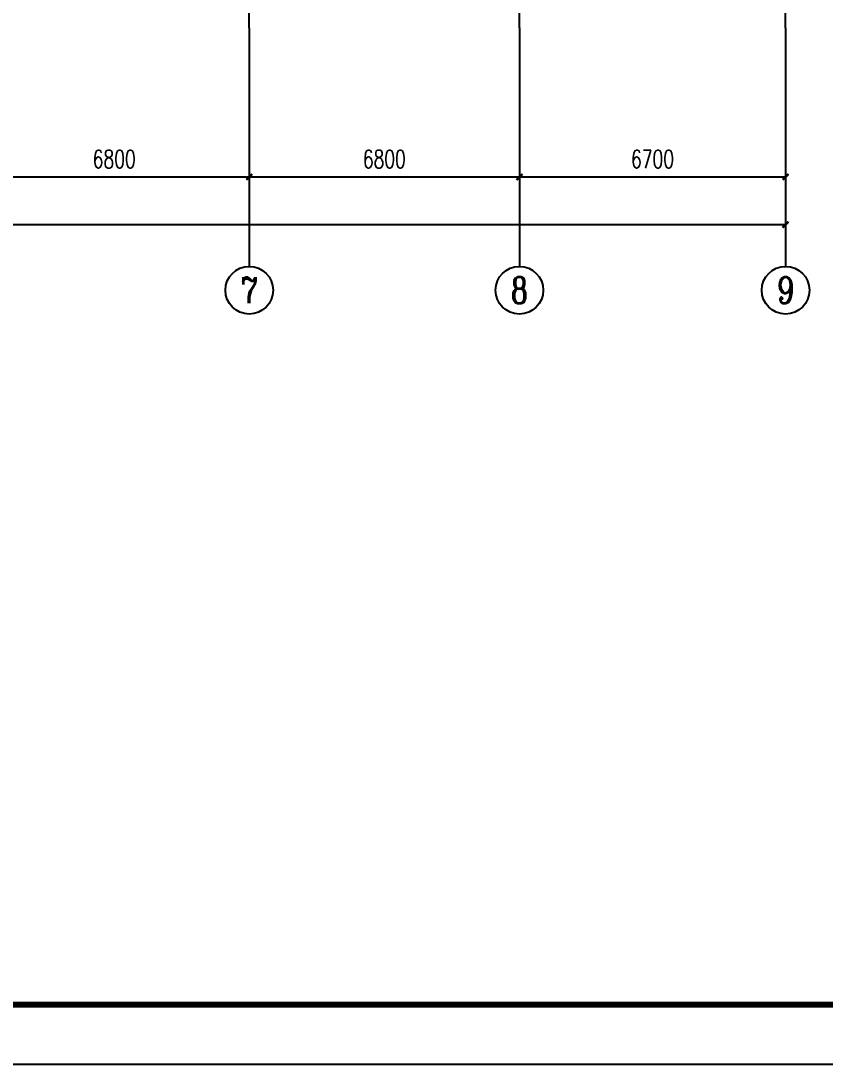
# Model space of a CAD drawing. Extents: x -427546 to -314919, y 698702 to 968782.
# Drawn here: x -378013 to -357769, y 698702 to 724956 of the extents above; entities that cross this region are included whole.
import ezdxf
from ezdxf.enums import TextEntityAlignment as Align

# ---------------------------------------------------------------- set-up
doc = ezdxf.new("R2010")
doc.units = 0
doc.header["$LTSCALE"] = 1000
doc.header["$MEASUREMENT"] = 0
doc.layers.get('0').update_dxf_attribs({"linetype": 'CONTINUOUS'})
doc.layers.get('DEFPOINTS').update_dxf_attribs({"linetype": 'CONTINUOUS'})
for name, color, linetype in [('AXIS', 3, 'CONTINUOUS'), ('AXIS_TEXT', 7, 'CONTINUOUS'), ('DOTE', 1, 'CONTINUOUS'), ('PUB_TITLE', 4, 'CONTINUOUS')]:
    doc.layers.add(name, color=color, linetype=linetype)
doc.styles.add('_TCH_AXIS', font='COMPLEX', dxfattribs={"bigfont": 'GBCBIG'})
doc.styles.add('COMPLEX', font='COMPLEX')
doc.styles.add('DIM_FONT', font='SIMPLEX.shx', dxfattribs={"width": 0.7})
doc.dimstyles.new('DIMN150', dxfattribs={"dimscale": 1.5, "dimtxt": 300, "dimasz": 100, "dimexe": 250, "dimexo": 300, "dimgap": 150, "dimtad": 1, "dimdec": 0, "dimzin": 0, "dimtxsty": 'DIM_FONT', "dimblk": 'ARCHTICK', "dimcen": 0.09, "dimclrt": 7, "dimazin": 3, "dimtfac": 1, "dimtdec": 0, "dimtix": 1, "dimtmove": 0, "dimatfit": 3, "dimtolj": 1, "dimtzin": 0})

# ---------------------------------------------------------------- blocks, each defined once
blk = doc.blocks.new('_AXISO')
blk.add_circle((0, 0), 0.5)
at = {"layer": 'AXIS_TEXT', "style": 'COMPLEX', "width": 1.041667}
blk.add_attdef('A', text='', height=0.56, dxfattribs=at).set_placement((-0.25, -0.28), (0.25, -0.28), align=Align.FIT)
blk = doc.blocks.new('_ARCHTICK')
at = {"color": 0, "linetype": 'BYBLOCK', "const_width": 0.4}
blk.add_lwpolyline([(-0.5, -0.5), (0.5, 0.5)], dxfattribs=at)
blk = doc.blocks.new('*D70')
at = {"layer": 'AXIS', "color": 0}
for p, q in [((-305213, 727952), (-305213, 723077)), ((-251013, 727952), (-251013, 723077)), ((-305213, 723452), (-251013, 723452))]:
    blk.add_line(p, q, dxfattribs=at)
at = {"layer": 'DEFPOINTS', "color": 0}
for p in [(-305213, 728402), (-251013, 728402), (-251013, 723452)]:
    blk.add_point(p, dxfattribs=at)
at = {"layer": 'AXIS', "color": 0, "xscale": 150, "yscale": 150, "zscale": 150, "rotation": 180}
blk.add_blockref('_ARCHTICK', (-305213, 723452), dxfattribs=at)
at = {"layer": 'AXIS', "color": 0, "xscale": 150, "yscale": 150, "zscale": 150}
blk.add_blockref('_ARCHTICK', (-251013, 723452), dxfattribs=at)
at = {"layer": 'AXIS', "color": 7, "insert": (-278113, 723902), "char_height": 450, "attachment_point": 5, "style": 'DIM_FONT'}
blk.add_mtext('\\A1;54200', dxfattribs=at)
blk = doc.blocks.new('*D76')
at = {"layer": 'AXIS', "color": 0}
for p, q in [((-271313, 727952), (-271313, 724277)), ((-264513, 727952), (-264513, 724277)), ((-271313, 724652), (-264513, 724652))]:
    blk.add_line(p, q, dxfattribs=at)
at = {"layer": 'DEFPOINTS', "color": 0}
for p in [(-271313, 728402), (-264513, 728402), (-264513, 724652)]:
    blk.add_point(p, dxfattribs=at)
at = {"layer": 'AXIS', "color": 0, "xscale": 150, "yscale": 150, "zscale": 150, "rotation": 180}
blk.add_blockref('_ARCHTICK', (-271313, 724652), dxfattribs=at)
at = {"layer": 'AXIS', "color": 0, "xscale": 150, "yscale": 150, "zscale": 150}
blk.add_blockref('_ARCHTICK', (-264513, 724652), dxfattribs=at)
at = {"layer": 'AXIS', "color": 7, "insert": (-267913, 725102), "char_height": 450, "attachment_point": 5, "style": 'DIM_FONT'}
blk.add_mtext('\\A1;6800', dxfattribs=at)
blk = doc.blocks.new('*D77')
at = {"layer": 'AXIS', "color": 0}
for p, q in [((-264513, 727952), (-264513, 724277)), ((-257713, 727952), (-257713, 724277)), ((-264513, 724652), (-257713, 724652))]:
    blk.add_line(p, q, dxfattribs=at)
at = {"layer": 'DEFPOINTS', "color": 0}
for p in [(-264513, 728402), (-257713, 728402), (-257713, 724652)]:
    blk.add_point(p, dxfattribs=at)
at = {"layer": 'AXIS', "color": 0, "xscale": 150, "yscale": 150, "zscale": 150, "rotation": 180}
blk.add_blockref('_ARCHTICK', (-264513, 724652), dxfattribs=at)
at = {"layer": 'AXIS', "color": 0, "xscale": 150, "yscale": 150, "zscale": 150}
blk.add_blockref('_ARCHTICK', (-257713, 724652), dxfattribs=at)
at = {"layer": 'AXIS', "color": 7, "insert": (-261113, 725102), "char_height": 450, "attachment_point": 5, "style": 'DIM_FONT'}
blk.add_mtext('\\A1;6800', dxfattribs=at)
blk = doc.blocks.new('*D78')
at = {"layer": 'AXIS', "color": 0}
for p, q in [((-257713, 727952), (-257713, 724277)), ((-251013, 727952), (-251013, 724277)), ((-257713, 724652), (-251013, 724652))]:
    blk.add_line(p, q, dxfattribs=at)
at = {"layer": 'DEFPOINTS', "color": 0}
for p in [(-257713, 728402), (-251013, 728402), (-251013, 724652)]:
    blk.add_point(p, dxfattribs=at)
at = {"layer": 'AXIS', "color": 0, "xscale": 150, "yscale": 150, "zscale": 150, "rotation": 180}
blk.add_blockref('_ARCHTICK', (-257713, 724652), dxfattribs=at)
at = {"layer": 'AXIS', "color": 0, "xscale": 150, "yscale": 150, "zscale": 150}
blk.add_blockref('_ARCHTICK', (-251013, 724652), dxfattribs=at)
at = {"layer": 'AXIS', "color": 7, "insert": (-254363, 725102), "char_height": 450, "attachment_point": 5, "style": 'DIM_FONT'}
blk.add_mtext('\\A1;6700', dxfattribs=at)
blk = doc.blocks.new('DFDF2')
at = {"layer": 'AXIS', "color": 8}
for p, q in [((-264513.5, 728402.1), (-264513.5, 722402.1)), ((-257713.5, 728402.1), (-257713.5, 722402.1)), ((-251013.5, 728402.1), (-251013.5, 722402.1))]:
    blk.add_line(p, q, dxfattribs=at)
at = {"layer": 'DOTE', "color": 8}
for p, q in [((-264513.5, 728402.1), (-264513.5, 747602.1)), ((-257713.5, 728402.1), (-257713.5, 747602.1)), ((-251013.5, 728402.1), (-251013.5, 747602.1))]:
    blk.add_line(p, q, dxfattribs=at)
at = {"layer": 'AXIS', "color": 8}
ref = blk.add_blockref('_AXISO', (-264513.5, 721802.1), dxfattribs=dict(at, xscale=1200, yscale=1200, zscale=1200))
ref.add_attrib('A', '7', dxfattribs={"layer": 'AXIS_TEXT', "color": 8, "height": 657.6, "style": '_TCH_AXIS'}).set_placement((-264732.7, 721473.3), (-264294.3, 721473.3), align=Align.FIT)
ref = blk.add_blockref('_AXISO', (-257713.5, 721802.1), dxfattribs=dict(at, xscale=1200, yscale=1200, zscale=1200))
ref.add_attrib('A', '8', dxfattribs={"layer": 'AXIS_TEXT', "color": 8, "height": 657.6, "style": '_TCH_AXIS'}).set_placement((-257932.7, 721473.3), (-257494.3, 721473.3), align=Align.FIT)
ref = blk.add_blockref('_AXISO', (-251013.5, 721802.1), dxfattribs=dict(at, xscale=1200, yscale=1200, zscale=1200))
ref.add_attrib('A', '9', dxfattribs={"layer": 'AXIS_TEXT', "color": 8, "height": 674.8, "style": '_TCH_AXIS', "width": 0.928571}).set_placement((-251222.3, 721464.7), (-250804.6, 721464.7), align=Align.FIT)
for p1, p2, distance, picture, middle in [((-305213.5, 728402.1), (-251013.5, 728402.1), -4950, '*D70', (-278113.5, 723902.1)), ((-271313.5, 728402.1), (-264513.5, 728402.1), -3750, '*D76', (-267913.5, 725102.1)), ((-264513.5, 728402.1), (-257713.5, 728402.1), -3750, '*D77', (-261113.5, 725102.1)), ((-257713.5, 728402.1), (-251013.5, 728402.1), -3750, '*D78', (-254363.5, 725102.1))]:
    dim = blk.add_aligned_dim(p1=p1, p2=p2, distance=distance, dimstyle='DIMN150', dxfattribs=at)
    dim.commit()
    dim.dimension.update_dxf_attribs({"geometry": picture, "text_midpoint": middle})

msp = doc.modelspace()

# ---------------------------------------------------------------- linework, layer by layer
at = {"layer": 'PUB_TITLE'}
msp.add_lwpolyline([(-427545.8, 698701.8), (-338445.8, 698701.8), (-338445.8, 761701.8), (-427545.8, 761701.8)], close=True, dxfattribs=at)
at = {"layer": 'PUB_TITLE', "const_width": 150}
msp.add_lwpolyline([(-423795.8, 700201.8), (-339945.8, 700201.8), (-339945.8, 760201.8), (-423795.8, 760201.8)], close=True, dxfattribs=at)

# ---------------------------------------------------------------- block references
msp.add_blockref('DFDF2', (-107750.7, -3624))

doc.saveas('drawing.dxf')
